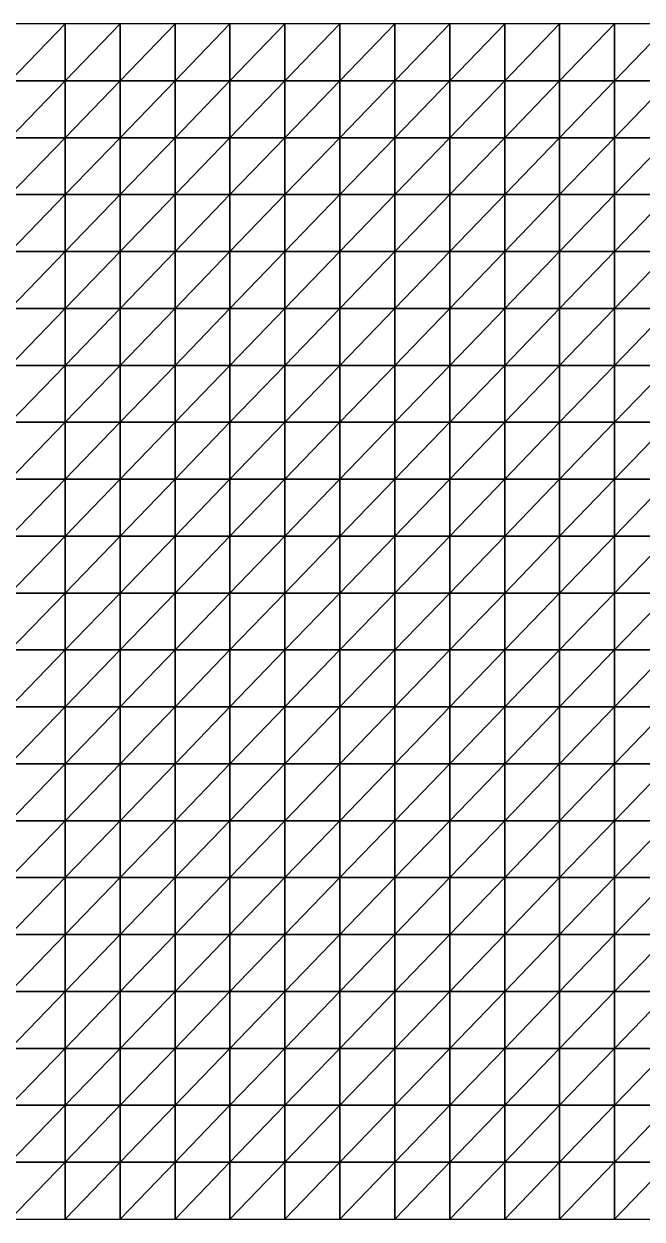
# Model space of a CAD drawing. Header units: metres. Extents: x 0 to 45.2, y 0 to 21.8.
# Drawn here: x 11.29 to 22.58, y 0 to 21.84 of the extents above; entities that cross this region are included whole.
import ezdxf

# ---------------------------------------------------------------- set-up
doc = ezdxf.new("R2010")
doc.units = ezdxf.units.M
doc.layers.add('TERRAIN', color=3, linetype='Continuous')

msp = doc.modelspace()

# ---------------------------------------------------------------- linework, layer by layer
at = {"layer": 'TERRAIN'}
for points in [[(11.038, 20.796, 145.739), (12.042, 20.796, 145.765), (12.042, 21.836, 145.743)], [(11.038, 20.796, 145.739), (12.042, 21.836, 145.743), (11.038, 21.836, 145.79)], [(12.042, 20.796, 145.765), (13.045, 20.796, 145.801), (13.045, 21.836, 145.784)], [(12.042, 20.796, 145.765), (13.045, 21.836, 145.784), (12.042, 21.836, 145.743)], [(13.045, 20.796, 145.801), (14.049, 20.796, 145.766), (14.049, 21.836, 145.72)], [(13.045, 20.796, 145.801), (14.049, 21.836, 145.72), (13.045, 21.836, 145.784)], [(14.049, 20.796, 145.766), (15.052, 20.796, 145.721), (15.052, 21.836, 145.674)], [(14.049, 20.796, 145.766), (15.052, 21.836, 145.674), (14.049, 21.836, 145.72)], [(15.052, 20.796, 145.721), (16.056, 20.796, 145.87), (16.056, 21.836, 145.753)], [(15.052, 20.796, 145.721), (16.056, 21.836, 145.753), (15.052, 21.836, 145.674)], [(16.056, 20.796, 145.87), (17.059, 20.796, 146.106), (17.059, 21.836, 145.904)], [(16.056, 20.796, 145.87), (17.059, 21.836, 145.904), (16.056, 21.836, 145.753)], [(17.059, 20.796, 146.106), (18.063, 20.796, 146.275), (18.063, 21.836, 145.997)], [(17.059, 20.796, 146.106), (18.063, 21.836, 145.997), (17.059, 21.836, 145.904)], [(18.063, 20.796, 146.275), (19.066, 20.796, 146.246), (19.066, 21.836, 145.987)], [(18.063, 20.796, 146.275), (19.066, 21.836, 145.987), (18.063, 21.836, 145.997)], [(19.066, 20.796, 146.246), (20.07, 20.796, 146.198), (20.07, 21.836, 145.797)], [(19.066, 20.796, 146.246), (20.07, 21.836, 145.797), (19.066, 21.836, 145.987)], [(20.07, 20.796, 146.198), (21.073, 20.796, 146.066), (21.073, 21.836, 145.793)], [(20.07, 20.796, 146.198), (21.073, 21.836, 145.793), (20.07, 21.836, 145.797)], [(21.073, 20.796, 146.066), (22.077, 20.796, 146.02), (22.077, 21.836, 145.856)], [(21.073, 20.796, 146.066), (22.077, 21.836, 145.856), (21.073, 21.836, 145.793)], [(22.077, 20.796, 146.02), (23.08, 20.796, 145.925), (23.08, 21.836, 145.857)], [(22.077, 20.796, 146.02), (23.08, 21.836, 145.857), (22.077, 21.836, 145.856)], [(11.038, 19.756, 145.7), (12.042, 19.756, 145.737), (12.042, 20.796, 145.765)], [(11.038, 19.756, 145.7), (12.042, 20.796, 145.765), (11.038, 20.796, 145.739)], [(12.042, 19.756, 145.737), (13.045, 19.756, 145.786), (13.045, 20.796, 145.801)], [(12.042, 19.756, 145.737), (13.045, 20.796, 145.801), (12.042, 20.796, 145.765)], [(13.045, 19.756, 145.786), (14.049, 19.756, 145.827), (14.049, 20.796, 145.766)], [(13.045, 19.756, 145.786), (14.049, 20.796, 145.766), (13.045, 20.796, 145.801)], [(14.049, 19.756, 145.827), (15.052, 19.756, 145.95), (15.052, 20.796, 145.721)], [(14.049, 19.756, 145.827), (15.052, 20.796, 145.721), (14.049, 20.796, 145.766)], [(15.052, 19.756, 145.95), (16.056, 19.756, 146.209), (16.056, 20.796, 145.87)], [(15.052, 19.756, 145.95), (16.056, 20.796, 145.87), (15.052, 20.796, 145.721)], [(16.056, 19.756, 146.209), (17.059, 19.756, 146.481), (17.059, 20.796, 146.106)], [(16.056, 19.756, 146.209), (17.059, 20.796, 146.106), (16.056, 20.796, 145.87)], [(17.059, 19.756, 146.481), (18.063, 19.756, 146.644), (18.063, 20.796, 146.275)], [(17.059, 19.756, 146.481), (18.063, 20.796, 146.275), (17.059, 20.796, 146.106)], [(18.063, 19.756, 146.644), (19.066, 19.756, 146.709), (19.066, 20.796, 146.246)], [(18.063, 19.756, 146.644), (19.066, 20.796, 146.246), (18.063, 20.796, 146.275)], [(19.066, 19.756, 146.709), (20.07, 19.756, 146.725), (20.07, 20.796, 146.198)], [(19.066, 19.756, 146.709), (20.07, 20.796, 146.198), (19.066, 20.796, 146.246)], [(20.07, 19.756, 146.725), (21.073, 19.756, 146.65), (21.073, 20.796, 146.066)], [(20.07, 19.756, 146.725), (21.073, 20.796, 146.066), (20.07, 20.796, 146.198)], [(21.073, 19.756, 146.65), (22.077, 19.756, 146.514), (22.077, 20.796, 146.02)], [(21.073, 19.756, 146.65), (22.077, 20.796, 146.02), (21.073, 20.796, 146.066)], [(22.077, 19.756, 146.514), (23.08, 19.756, 146.316), (23.08, 20.796, 145.925)], [(22.077, 19.756, 146.514), (23.08, 20.796, 145.925), (22.077, 20.796, 146.02)], [(11.038, 18.716, 145.661), (12.042, 18.716, 145.727), (12.042, 19.756, 145.737)], [(11.038, 18.716, 145.661), (12.042, 19.756, 145.737), (11.038, 19.756, 145.7)], [(12.042, 18.716, 145.727), (13.045, 18.716, 145.908), (13.045, 19.756, 145.786)], [(12.042, 18.716, 145.727), (13.045, 19.756, 145.786), (12.042, 19.756, 145.737)], [(13.045, 18.716, 145.908), (14.049, 18.716, 146.113), (14.049, 19.756, 145.827)], [(13.045, 18.716, 145.908), (14.049, 19.756, 145.827), (13.045, 19.756, 145.786)], [(14.049, 18.716, 146.113), (15.052, 18.716, 146.398), (15.052, 19.756, 145.95)], [(14.049, 18.716, 146.113), (15.052, 19.756, 145.95), (14.049, 19.756, 145.827)], [(15.052, 18.716, 146.398), (16.056, 18.716, 146.714), (16.056, 19.756, 146.209)], [(15.052, 18.716, 146.398), (16.056, 19.756, 146.209), (15.052, 19.756, 145.95)], [(16.056, 18.716, 146.714), (17.059, 18.716, 146.965), (17.059, 19.756, 146.481)], [(16.056, 18.716, 146.714), (17.059, 19.756, 146.481), (16.056, 19.756, 146.209)], [(17.059, 18.716, 146.965), (18.063, 18.716, 147.105), (18.063, 19.756, 146.644)], [(17.059, 18.716, 146.965), (18.063, 19.756, 146.644), (17.059, 19.756, 146.481)], [(18.063, 18.716, 147.105), (19.066, 18.716, 147.21), (19.066, 19.756, 146.709)], [(18.063, 18.716, 147.105), (19.066, 19.756, 146.709), (18.063, 19.756, 146.644)], [(19.066, 18.716, 147.21), (20.07, 18.716, 147.258), (20.07, 19.756, 146.725)], [(19.066, 18.716, 147.21), (20.07, 19.756, 146.725), (19.066, 19.756, 146.709)], [(20.07, 18.716, 147.258), (21.073, 18.716, 147.243), (21.073, 19.756, 146.65)], [(20.07, 18.716, 147.258), (21.073, 19.756, 146.65), (20.07, 19.756, 146.725)], [(21.073, 18.716, 147.243), (22.077, 18.716, 147.105), (22.077, 19.756, 146.514)], [(21.073, 18.716, 147.243), (22.077, 19.756, 146.514), (21.073, 19.756, 146.65)], [(22.077, 18.716, 147.105), (23.08, 18.716, 146.956), (23.08, 19.756, 146.316)], [(22.077, 18.716, 147.105), (23.08, 19.756, 146.316), (22.077, 19.756, 146.514)], [(11.038, 17.677, 145.781), (12.042, 17.677, 145.993), (12.042, 18.716, 145.727)], [(11.038, 17.677, 145.781), (12.042, 18.716, 145.727), (11.038, 18.716, 145.661)], [(12.042, 17.677, 145.993), (13.045, 17.677, 146.328), (13.045, 18.716, 145.908)], [(12.042, 17.677, 145.993), (13.045, 18.716, 145.908), (12.042, 18.716, 145.727)], [(13.045, 17.677, 146.328), (14.049, 17.677, 146.708), (14.049, 18.716, 146.113)], [(13.045, 17.677, 146.328), (14.049, 18.716, 146.113), (13.045, 18.716, 145.908)], [(14.049, 17.677, 146.708), (15.052, 17.677, 147.007), (15.052, 18.716, 146.398)], [(14.049, 17.677, 146.708), (15.052, 18.716, 146.398), (14.049, 18.716, 146.113)], [(15.052, 17.677, 147.007), (16.056, 17.677, 147.337), (16.056, 18.716, 146.714)], [(15.052, 17.677, 147.007), (16.056, 18.716, 146.714), (15.052, 18.716, 146.398)], [(16.056, 17.677, 147.337), (17.059, 17.677, 147.559), (17.059, 18.716, 146.965)], [(16.056, 17.677, 147.337), (17.059, 18.716, 146.965), (16.056, 18.716, 146.714)], [(17.059, 17.677, 147.559), (18.063, 17.677, 147.625), (18.063, 18.716, 147.105)], [(17.059, 17.677, 147.559), (18.063, 18.716, 147.105), (17.059, 18.716, 146.965)], [(18.063, 17.677, 147.625), (19.066, 17.677, 147.707), (19.066, 18.716, 147.21)], [(18.063, 17.677, 147.625), (19.066, 18.716, 147.21), (18.063, 18.716, 147.105)], [(19.066, 17.677, 147.707), (20.07, 17.677, 147.822), (20.07, 18.716, 147.258)], [(19.066, 17.677, 147.707), (20.07, 18.716, 147.258), (19.066, 18.716, 147.21)], [(20.07, 17.677, 147.822), (21.073, 17.677, 147.848), (21.073, 18.716, 147.243)], [(20.07, 17.677, 147.822), (21.073, 18.716, 147.243), (20.07, 18.716, 147.258)], [(21.073, 17.677, 147.848), (22.077, 17.677, 147.702), (22.077, 18.716, 147.105)], [(21.073, 17.677, 147.848), (22.077, 18.716, 147.105), (21.073, 18.716, 147.243)], [(22.077, 17.677, 147.702), (23.08, 17.677, 147.548), (23.08, 18.716, 146.956)], [(22.077, 17.677, 147.702), (23.08, 18.716, 146.956), (22.077, 18.716, 147.105)], [(11.038, 16.637, 146.184), (12.042, 16.637, 146.505), (12.042, 17.677, 145.993)], [(11.038, 16.637, 146.184), (12.042, 17.677, 145.993), (11.038, 17.677, 145.781)], [(12.042, 16.637, 146.505), (13.045, 16.637, 146.941), (13.045, 17.677, 146.328)], [(12.042, 16.637, 146.505), (13.045, 17.677, 146.328), (12.042, 17.677, 145.993)], [(13.045, 16.637, 146.941), (14.049, 16.637, 147.24), (14.049, 17.677, 146.708)], [(13.045, 16.637, 146.941), (14.049, 17.677, 146.708), (13.045, 17.677, 146.328)], [(14.049, 16.637, 147.24), (15.052, 16.637, 147.579), (15.052, 17.677, 147.007)], [(14.049, 16.637, 147.24), (15.052, 17.677, 147.007), (14.049, 17.677, 146.708)], [(15.052, 16.637, 147.579), (16.056, 16.637, 147.883), (16.056, 17.677, 147.337)], [(15.052, 16.637, 147.579), (16.056, 17.677, 147.337), (15.052, 17.677, 147.007)], [(16.056, 16.637, 147.883), (17.059, 16.637, 148.136), (17.059, 17.677, 147.559)], [(16.056, 16.637, 147.883), (17.059, 17.677, 147.559), (16.056, 17.677, 147.337)], [(17.059, 16.637, 148.136), (18.063, 16.637, 148.201), (18.063, 17.677, 147.625)], [(17.059, 16.637, 148.136), (18.063, 17.677, 147.625), (17.059, 17.677, 147.559)], [(18.063, 16.637, 148.201), (19.066, 16.637, 148.248), (19.066, 17.677, 147.707)], [(18.063, 16.637, 148.201), (19.066, 17.677, 147.707), (18.063, 17.677, 147.625)], [(19.066, 16.637, 148.248), (20.07, 16.637, 148.405), (20.07, 17.677, 147.822)], [(19.066, 16.637, 148.248), (20.07, 17.677, 147.822), (19.066, 17.677, 147.707)], [(20.07, 16.637, 148.405), (21.073, 16.637, 148.457), (21.073, 17.677, 147.848)], [(20.07, 16.637, 148.405), (21.073, 17.677, 147.848), (20.07, 17.677, 147.822)], [(21.073, 16.637, 148.457), (22.077, 16.637, 148.321), (22.077, 17.677, 147.702)], [(21.073, 16.637, 148.457), (22.077, 17.677, 147.702), (21.073, 17.677, 147.848)], [(22.077, 16.637, 148.321), (23.08, 16.637, 148.065), (23.08, 17.677, 147.548)], [(22.077, 16.637, 148.321), (23.08, 17.677, 147.548), (22.077, 17.677, 147.702)], [(11.038, 15.597, 146.884), (12.042, 15.597, 147.217), (12.042, 16.637, 146.505)], [(11.038, 15.597, 146.884), (12.042, 16.637, 146.505), (11.038, 16.637, 146.184)], [(12.042, 15.597, 147.217), (13.045, 15.597, 147.57), (13.045, 16.637, 146.941)], [(12.042, 15.597, 147.217), (13.045, 16.637, 146.941), (12.042, 16.637, 146.505)], [(13.045, 15.597, 147.57), (14.049, 15.597, 147.852), (14.049, 16.637, 147.24)], [(13.045, 15.597, 147.57), (14.049, 16.637, 147.24), (13.045, 16.637, 146.941)], [(14.049, 15.597, 147.852), (15.052, 15.597, 148.17), (15.052, 16.637, 147.579)], [(14.049, 15.597, 147.852), (15.052, 16.637, 147.579), (14.049, 16.637, 147.24)], [(15.052, 15.597, 148.17), (16.056, 15.597, 148.423), (16.056, 16.637, 147.883)], [(15.052, 15.597, 148.17), (16.056, 16.637, 147.883), (15.052, 16.637, 147.579)], [(16.056, 15.597, 148.423), (17.059, 15.597, 148.618), (17.059, 16.637, 148.136)], [(16.056, 15.597, 148.423), (17.059, 16.637, 148.136), (16.056, 16.637, 147.883)], [(17.059, 15.597, 148.618), (18.063, 15.597, 148.698), (18.063, 16.637, 148.201)], [(17.059, 15.597, 148.618), (18.063, 16.637, 148.201), (17.059, 16.637, 148.136)], [(18.063, 15.597, 148.698), (19.066, 15.597, 148.815), (19.066, 16.637, 148.248)], [(18.063, 15.597, 148.698), (19.066, 16.637, 148.248), (18.063, 16.637, 148.201)], [(19.066, 15.597, 148.815), (20.07, 15.597, 148.977), (20.07, 16.637, 148.405)], [(19.066, 15.597, 148.815), (20.07, 16.637, 148.405), (19.066, 16.637, 148.248)], [(20.07, 15.597, 148.977), (21.073, 15.597, 149.065), (21.073, 16.637, 148.457)], [(20.07, 15.597, 148.977), (21.073, 16.637, 148.457), (20.07, 16.637, 148.405)], [(21.073, 15.597, 149.065), (22.077, 15.597, 148.933), (22.077, 16.637, 148.321)], [(21.073, 15.597, 149.065), (22.077, 16.637, 148.321), (21.073, 16.637, 148.457)], [(22.077, 15.597, 148.933), (23.08, 15.597, 148.512), (23.08, 16.637, 148.065)], [(22.077, 15.597, 148.933), (23.08, 16.637, 148.065), (22.077, 16.637, 148.321)], [(11.038, 14.557, 147.85), (12.042, 14.557, 148.056), (12.042, 15.597, 147.217)], [(11.038, 14.557, 147.85), (12.042, 15.597, 147.217), (11.038, 15.597, 146.884)], [(12.042, 14.557, 148.056), (13.045, 14.557, 148.358), (13.045, 15.597, 147.57)], [(12.042, 14.557, 148.056), (13.045, 15.597, 147.57), (12.042, 15.597, 147.217)], [(13.045, 14.557, 148.358), (14.049, 14.557, 148.617), (14.049, 15.597, 147.852)], [(13.045, 14.557, 148.358), (14.049, 15.597, 147.852), (13.045, 15.597, 147.57)], [(14.049, 14.557, 148.617), (15.052, 14.557, 148.809), (15.052, 15.597, 148.17)], [(14.049, 14.557, 148.617), (15.052, 15.597, 148.17), (14.049, 15.597, 147.852)], [(15.052, 14.557, 148.809), (16.056, 14.557, 149.007), (16.056, 15.597, 148.423)], [(15.052, 14.557, 148.809), (16.056, 15.597, 148.423), (15.052, 15.597, 148.17)], [(16.056, 14.557, 149.007), (17.059, 14.557, 149.124), (17.059, 15.597, 148.618)], [(16.056, 14.557, 149.007), (17.059, 15.597, 148.618), (16.056, 15.597, 148.423)], [(17.059, 14.557, 149.124), (18.063, 14.557, 149.246), (18.063, 15.597, 148.698)], [(17.059, 14.557, 149.124), (18.063, 15.597, 148.698), (17.059, 15.597, 148.618)], [(18.063, 14.557, 149.246), (19.066, 14.557, 149.382), (19.066, 15.597, 148.815)], [(18.063, 14.557, 149.246), (19.066, 15.597, 148.815), (18.063, 15.597, 148.698)], [(19.066, 14.557, 149.382), (20.07, 14.557, 149.529), (20.07, 15.597, 148.977)], [(19.066, 14.557, 149.382), (20.07, 15.597, 148.977), (19.066, 15.597, 148.815)], [(20.07, 14.557, 149.529), (21.073, 14.557, 149.56), (21.073, 15.597, 149.065)], [(20.07, 14.557, 149.529), (21.073, 15.597, 149.065), (20.07, 15.597, 148.977)], [(21.073, 14.557, 149.56), (22.077, 14.557, 149.386), (22.077, 15.597, 148.933)], [(21.073, 14.557, 149.56), (22.077, 15.597, 148.933), (21.073, 15.597, 149.065)], [(22.077, 14.557, 149.386), (23.08, 14.557, 148.893), (23.08, 15.597, 148.512)], [(22.077, 14.557, 149.386), (23.08, 15.597, 148.512), (22.077, 15.597, 148.933)], [(11.038, 13.517, 148.655), (12.042, 13.517, 148.809), (12.042, 14.557, 148.056)], [(11.038, 13.517, 148.655), (12.042, 14.557, 148.056), (11.038, 14.557, 147.85)], [(12.042, 13.517, 148.809), (13.045, 13.517, 149.129), (13.045, 14.557, 148.358)], [(12.042, 13.517, 148.809), (13.045, 14.557, 148.358), (12.042, 14.557, 148.056)], [(13.045, 13.517, 149.129), (14.049, 13.517, 149.305), (14.049, 14.557, 148.617)], [(13.045, 13.517, 149.129), (14.049, 14.557, 148.617), (13.045, 14.557, 148.358)], [(14.049, 13.517, 149.305), (15.052, 13.517, 149.373), (15.052, 14.557, 148.809)], [(14.049, 13.517, 149.305), (15.052, 14.557, 148.809), (14.049, 14.557, 148.617)], [(15.052, 13.517, 149.373), (16.056, 13.517, 149.523), (16.056, 14.557, 149.007)], [(15.052, 13.517, 149.373), (16.056, 14.557, 149.007), (15.052, 14.557, 148.809)], [(16.056, 13.517, 149.523), (17.059, 13.517, 149.617), (17.059, 14.557, 149.124)], [(16.056, 13.517, 149.523), (17.059, 14.557, 149.124), (16.056, 14.557, 149.007)], [(17.059, 13.517, 149.617), (18.063, 13.517, 149.743), (18.063, 14.557, 149.246)], [(17.059, 13.517, 149.617), (18.063, 14.557, 149.246), (17.059, 14.557, 149.124)], [(18.063, 13.517, 149.743), (19.066, 13.517, 149.87), (19.066, 14.557, 149.382)], [(18.063, 13.517, 149.743), (19.066, 14.557, 149.382), (18.063, 14.557, 149.246)], [(19.066, 13.517, 149.87), (20.07, 13.517, 149.959), (20.07, 14.557, 149.529)], [(19.066, 13.517, 149.87), (20.07, 14.557, 149.529), (19.066, 14.557, 149.382)], [(20.07, 13.517, 149.959), (21.073, 13.517, 149.898), (21.073, 14.557, 149.56)], [(20.07, 13.517, 149.959), (21.073, 14.557, 149.56), (20.07, 14.557, 149.529)], [(21.073, 13.517, 149.898), (22.077, 13.517, 149.596), (22.077, 14.557, 149.386)], [(21.073, 13.517, 149.898), (22.077, 14.557, 149.386), (21.073, 14.557, 149.56)], [(22.077, 13.517, 149.596), (23.08, 13.517, 149.119), (23.08, 14.557, 148.893)], [(22.077, 13.517, 149.596), (23.08, 14.557, 148.893), (22.077, 14.557, 149.386)], [(11.038, 12.478, 149.42), (12.042, 12.478, 149.539), (12.042, 13.517, 148.809)], [(11.038, 12.478, 149.42), (12.042, 13.517, 148.809), (11.038, 13.517, 148.655)], [(12.042, 12.478, 149.539), (13.045, 12.478, 149.692), (13.045, 13.517, 149.129)], [(12.042, 12.478, 149.539), (13.045, 13.517, 149.129), (12.042, 13.517, 148.809)], [(13.045, 12.478, 149.692), (14.049, 12.478, 149.773), (14.049, 13.517, 149.305)], [(13.045, 12.478, 149.692), (14.049, 13.517, 149.305), (13.045, 13.517, 149.129)], [(14.049, 12.478, 149.773), (15.052, 12.478, 149.843), (15.052, 13.517, 149.373)], [(14.049, 12.478, 149.773), (15.052, 13.517, 149.373), (14.049, 13.517, 149.305)], [(15.052, 12.478, 149.843), (16.056, 12.478, 149.94), (16.056, 13.517, 149.523)], [(15.052, 12.478, 149.843), (16.056, 13.517, 149.523), (15.052, 13.517, 149.373)], [(16.056, 12.478, 149.94), (17.059, 12.478, 150.046), (17.059, 13.517, 149.617)], [(16.056, 12.478, 149.94), (17.059, 13.517, 149.617), (16.056, 13.517, 149.523)], [(17.059, 12.478, 150.046), (18.063, 12.478, 150.123), (18.063, 13.517, 149.743)], [(17.059, 12.478, 150.046), (18.063, 13.517, 149.743), (17.059, 13.517, 149.617)], [(18.063, 12.478, 150.123), (19.066, 12.478, 150.171), (19.066, 13.517, 149.87)], [(18.063, 12.478, 150.123), (19.066, 13.517, 149.87), (18.063, 13.517, 149.743)], [(19.066, 12.478, 150.171), (20.07, 12.478, 150.178), (20.07, 13.517, 149.959)], [(19.066, 12.478, 150.171), (20.07, 13.517, 149.959), (19.066, 13.517, 149.87)], [(20.07, 12.478, 150.178), (21.073, 12.478, 150.061), (21.073, 13.517, 149.898)], [(20.07, 12.478, 150.178), (21.073, 13.517, 149.898), (20.07, 13.517, 149.959)], [(21.073, 12.478, 150.061), (22.077, 12.478, 149.617), (22.077, 13.517, 149.596)], [(21.073, 12.478, 150.061), (22.077, 13.517, 149.596), (21.073, 13.517, 149.898)], [(22.077, 12.478, 149.617), (23.08, 12.478, 149.189), (23.08, 13.517, 149.119)], [(22.077, 12.478, 149.617), (23.08, 13.517, 149.119), (22.077, 13.517, 149.596)], [(11.038, 11.438, 149.994), (12.042, 11.438, 150.102), (12.042, 12.478, 149.539)], [(11.038, 11.438, 149.994), (12.042, 12.478, 149.539), (11.038, 12.478, 149.42)], [(12.042, 11.438, 150.102), (13.045, 11.438, 150.19), (13.045, 12.478, 149.692)], [(12.042, 11.438, 150.102), (13.045, 12.478, 149.692), (12.042, 12.478, 149.539)], [(13.045, 11.438, 150.19), (14.049, 11.438, 150.245), (14.049, 12.478, 149.773)], [(13.045, 11.438, 150.19), (14.049, 12.478, 149.773), (13.045, 12.478, 149.692)], [(14.049, 11.438, 150.245), (15.052, 11.438, 150.28), (15.052, 12.478, 149.843)], [(14.049, 11.438, 150.245), (15.052, 12.478, 149.843), (14.049, 12.478, 149.773)], [(15.052, 11.438, 150.28), (16.056, 11.438, 150.339), (16.056, 12.478, 149.94)], [(15.052, 11.438, 150.28), (16.056, 12.478, 149.94), (15.052, 12.478, 149.843)], [(16.056, 11.438, 150.339), (17.059, 11.438, 150.399), (17.059, 12.478, 150.046)], [(16.056, 11.438, 150.339), (17.059, 12.478, 150.046), (16.056, 12.478, 149.94)], [(17.059, 11.438, 150.399), (18.063, 11.438, 150.408), (18.063, 12.478, 150.123)], [(17.059, 11.438, 150.399), (18.063, 12.478, 150.123), (17.059, 12.478, 150.046)], [(18.063, 11.438, 150.408), (19.066, 11.438, 150.401), (19.066, 12.478, 150.171)], [(18.063, 11.438, 150.408), (19.066, 12.478, 150.171), (18.063, 12.478, 150.123)], [(19.066, 11.438, 150.401), (20.07, 11.438, 150.329), (20.07, 12.478, 150.178)], [(19.066, 11.438, 150.401), (20.07, 12.478, 150.178), (19.066, 12.478, 150.171)], [(20.07, 11.438, 150.329), (21.073, 11.438, 150.053), (21.073, 12.478, 150.061)], [(20.07, 11.438, 150.329), (21.073, 12.478, 150.061), (20.07, 12.478, 150.178)], [(21.073, 11.438, 150.053), (22.077, 11.438, 149.566), (22.077, 12.478, 149.617)], [(21.073, 11.438, 150.053), (22.077, 12.478, 149.617), (21.073, 12.478, 150.061)], [(22.077, 11.438, 149.566), (23.08, 11.438, 149.044), (23.08, 12.478, 149.189)], [(22.077, 11.438, 149.566), (23.08, 12.478, 149.189), (22.077, 12.478, 149.617)], [(11.038, 10.398, 150.408), (12.042, 10.398, 150.482), (12.042, 11.438, 150.102)], [(11.038, 10.398, 150.408), (12.042, 11.438, 150.102), (11.038, 11.438, 149.994)], [(12.042, 10.398, 150.482), (13.045, 10.398, 150.543), (13.045, 11.438, 150.19)], [(12.042, 10.398, 150.482), (13.045, 11.438, 150.19), (12.042, 11.438, 150.102)], [(13.045, 10.398, 150.543), (14.049, 10.398, 150.588), (14.049, 11.438, 150.245)], [(13.045, 10.398, 150.543), (14.049, 11.438, 150.245), (13.045, 11.438, 150.19)], [(14.049, 10.398, 150.588), (15.052, 10.398, 150.594), (15.052, 11.438, 150.28)], [(14.049, 10.398, 150.588), (15.052, 11.438, 150.28), (14.049, 11.438, 150.245)], [(15.052, 10.398, 150.594), (16.056, 10.398, 150.592), (16.056, 11.438, 150.339)], [(15.052, 10.398, 150.594), (16.056, 11.438, 150.339), (15.052, 11.438, 150.28)], [(16.056, 10.398, 150.592), (17.059, 10.398, 150.608), (17.059, 11.438, 150.399)], [(16.056, 10.398, 150.592), (17.059, 11.438, 150.399), (16.056, 11.438, 150.339)], [(17.059, 10.398, 150.608), (18.063, 10.398, 150.557), (18.063, 11.438, 150.408)], [(17.059, 10.398, 150.608), (18.063, 11.438, 150.408), (17.059, 11.438, 150.399)], [(18.063, 10.398, 150.557), (19.066, 10.398, 150.499), (19.066, 11.438, 150.401)], [(18.063, 10.398, 150.557), (19.066, 11.438, 150.401), (18.063, 11.438, 150.408)], [(19.066, 10.398, 150.499), (20.07, 10.398, 150.339), (20.07, 11.438, 150.329)], [(19.066, 10.398, 150.499), (20.07, 11.438, 150.329), (19.066, 11.438, 150.401)], [(20.07, 10.398, 150.339), (21.073, 10.398, 149.999), (21.073, 11.438, 150.053)], [(20.07, 10.398, 150.339), (21.073, 11.438, 150.053), (20.07, 11.438, 150.329)], [(21.073, 10.398, 149.999), (22.077, 10.398, 149.509), (22.077, 11.438, 149.566)], [(21.073, 10.398, 149.999), (22.077, 11.438, 149.566), (21.073, 11.438, 150.053)], [(22.077, 10.398, 149.509), (23.08, 10.398, 148.953), (23.08, 11.438, 149.044)], [(22.077, 10.398, 149.509), (23.08, 11.438, 149.044), (22.077, 11.438, 149.566)], [(11.038, 9.358, 150.696), (12.042, 9.358, 150.736), (12.042, 10.398, 150.482)], [(11.038, 9.358, 150.696), (12.042, 10.398, 150.482), (11.038, 10.398, 150.408)], [(12.042, 9.358, 150.736), (13.045, 9.358, 150.791), (13.045, 10.398, 150.543)], [(12.042, 9.358, 150.736), (13.045, 10.398, 150.543), (12.042, 10.398, 150.482)], [(13.045, 9.358, 150.791), (14.049, 9.358, 150.78), (14.049, 10.398, 150.588)], [(13.045, 9.358, 150.791), (14.049, 10.398, 150.588), (13.045, 10.398, 150.543)], [(14.049, 9.358, 150.78), (15.052, 9.358, 150.713), (15.052, 10.398, 150.594)], [(14.049, 9.358, 150.78), (15.052, 10.398, 150.594), (14.049, 10.398, 150.588)], [(15.052, 9.358, 150.713), (16.056, 9.358, 150.668), (16.056, 10.398, 150.592)], [(15.052, 9.358, 150.713), (16.056, 10.398, 150.592), (15.052, 10.398, 150.594)], [(16.056, 9.358, 150.668), (17.059, 9.358, 150.643), (17.059, 10.398, 150.608)], [(16.056, 9.358, 150.668), (17.059, 10.398, 150.608), (16.056, 10.398, 150.592)], [(17.059, 9.358, 150.643), (18.063, 9.358, 150.582), (18.063, 10.398, 150.557)], [(17.059, 9.358, 150.643), (18.063, 10.398, 150.557), (17.059, 10.398, 150.608)], [(18.063, 9.358, 150.582), (19.066, 9.358, 150.487), (19.066, 10.398, 150.499)], [(18.063, 9.358, 150.582), (19.066, 10.398, 150.499), (18.063, 10.398, 150.557)], [(19.066, 9.358, 150.487), (20.07, 9.358, 150.263), (20.07, 10.398, 150.339)], [(19.066, 9.358, 150.487), (20.07, 10.398, 150.339), (19.066, 10.398, 150.499)], [(20.07, 9.358, 150.263), (21.073, 9.358, 149.889), (21.073, 10.398, 149.999)], [(20.07, 9.358, 150.263), (21.073, 10.398, 149.999), (20.07, 10.398, 150.339)], [(21.073, 9.358, 149.889), (22.077, 9.358, 149.401), (22.077, 10.398, 149.509)], [(21.073, 9.358, 149.889), (22.077, 10.398, 149.509), (21.073, 10.398, 149.999)], [(22.077, 9.358, 149.401), (23.08, 9.358, 148.896), (23.08, 10.398, 148.953)], [(22.077, 9.358, 149.401), (23.08, 10.398, 148.953), (22.077, 10.398, 149.509)], [(11.038, 8.318, 150.882), (12.042, 8.318, 150.915), (12.042, 9.358, 150.736)], [(11.038, 8.318, 150.882), (12.042, 9.358, 150.736), (11.038, 9.358, 150.696)], [(12.042, 8.318, 150.915), (13.045, 8.318, 150.917), (13.045, 9.358, 150.791)], [(12.042, 8.318, 150.915), (13.045, 9.358, 150.791), (12.042, 9.358, 150.736)], [(13.045, 8.318, 150.917), (14.049, 8.318, 150.868), (14.049, 9.358, 150.78)], [(13.045, 8.318, 150.917), (14.049, 9.358, 150.78), (13.045, 9.358, 150.791)], [(14.049, 8.318, 150.868), (15.052, 8.318, 150.775), (15.052, 9.358, 150.713)], [(14.049, 8.318, 150.868), (15.052, 9.358, 150.713), (14.049, 9.358, 150.78)], [(15.052, 8.318, 150.775), (16.056, 8.318, 150.694), (16.056, 9.358, 150.668)], [(15.052, 8.318, 150.775), (16.056, 9.358, 150.668), (15.052, 9.358, 150.713)], [(16.056, 8.318, 150.694), (17.059, 8.318, 150.616), (17.059, 9.358, 150.643)], [(16.056, 8.318, 150.694), (17.059, 9.358, 150.643), (16.056, 9.358, 150.668)], [(17.059, 8.318, 150.616), (18.063, 8.318, 150.53), (18.063, 9.358, 150.582)], [(17.059, 8.318, 150.616), (18.063, 9.358, 150.582), (17.059, 9.358, 150.643)], [(18.063, 8.318, 150.53), (19.066, 8.318, 150.382), (19.066, 9.358, 150.487)], [(18.063, 8.318, 150.53), (19.066, 9.358, 150.487), (18.063, 9.358, 150.582)], [(19.066, 8.318, 150.382), (20.07, 8.318, 150.07), (20.07, 9.358, 150.263)], [(19.066, 8.318, 150.382), (20.07, 9.358, 150.263), (19.066, 9.358, 150.487)], [(20.07, 8.318, 150.07), (21.073, 8.318, 149.629), (21.073, 9.358, 149.889)], [(20.07, 8.318, 150.07), (21.073, 9.358, 149.889), (20.07, 9.358, 150.263)], [(21.073, 8.318, 149.629), (22.077, 8.318, 149.203), (22.077, 9.358, 149.401)], [(21.073, 8.318, 149.629), (22.077, 9.358, 149.401), (21.073, 9.358, 149.889)], [(22.077, 8.318, 149.203), (23.08, 8.318, 148.784), (23.08, 9.358, 148.896)], [(22.077, 8.318, 149.203), (23.08, 9.358, 148.896), (22.077, 9.358, 149.401)], [(11.038, 7.279, 150.976), (12.042, 7.279, 151.027), (12.042, 8.318, 150.915)], [(11.038, 7.279, 150.976), (12.042, 8.318, 150.915), (11.038, 8.318, 150.882)], [(12.042, 7.279, 151.027), (13.045, 7.279, 151.011), (13.045, 8.318, 150.917)], [(12.042, 7.279, 151.027), (13.045, 8.318, 150.917), (12.042, 8.318, 150.915)], [(13.045, 7.279, 151.011), (14.049, 7.279, 150.95), (14.049, 8.318, 150.868)], [(13.045, 7.279, 151.011), (14.049, 8.318, 150.868), (13.045, 8.318, 150.917)], [(14.049, 7.279, 150.95), (15.052, 7.279, 150.836), (15.052, 8.318, 150.775)], [(14.049, 7.279, 150.95), (15.052, 8.318, 150.775), (14.049, 8.318, 150.868)], [(15.052, 7.279, 150.836), (16.056, 7.279, 150.69), (16.056, 8.318, 150.694)], [(15.052, 7.279, 150.836), (16.056, 8.318, 150.694), (15.052, 8.318, 150.775)], [(16.056, 7.279, 150.69), (17.059, 7.279, 150.554), (17.059, 8.318, 150.616)], [(16.056, 7.279, 150.69), (17.059, 8.318, 150.616), (16.056, 8.318, 150.694)], [(17.059, 7.279, 150.554), (18.063, 7.279, 150.436), (18.063, 8.318, 150.53)], [(17.059, 7.279, 150.554), (18.063, 8.318, 150.53), (17.059, 8.318, 150.616)], [(18.063, 7.279, 150.436), (19.066, 7.279, 150.209), (19.066, 8.318, 150.382)], [(18.063, 7.279, 150.436), (19.066, 8.318, 150.382), (18.063, 8.318, 150.53)], [(19.066, 7.279, 150.209), (20.07, 7.279, 149.866), (20.07, 8.318, 150.07)], [(19.066, 7.279, 150.209), (20.07, 8.318, 150.07), (19.066, 8.318, 150.382)], [(20.07, 7.279, 149.866), (21.073, 7.279, 149.465), (21.073, 8.318, 149.629)], [(20.07, 7.279, 149.866), (21.073, 8.318, 149.629), (20.07, 8.318, 150.07)], [(21.073, 7.279, 149.465), (22.077, 7.279, 149.04), (22.077, 8.318, 149.203)], [(21.073, 7.279, 149.465), (22.077, 8.318, 149.203), (21.073, 8.318, 149.629)], [(22.077, 7.279, 149.04), (23.08, 7.279, 148.577), (23.08, 8.318, 148.784)], [(22.077, 7.279, 149.04), (23.08, 8.318, 148.784), (22.077, 8.318, 149.203)], [(11.038, 6.239, 151.044), (12.042, 6.239, 151.067), (12.042, 7.279, 151.027)], [(11.038, 6.239, 151.044), (12.042, 7.279, 151.027), (11.038, 7.279, 150.976)], [(12.042, 6.239, 151.067), (13.045, 6.239, 151.055), (13.045, 7.279, 151.011)], [(12.042, 6.239, 151.067), (13.045, 7.279, 151.011), (12.042, 7.279, 151.027)], [(13.045, 6.239, 151.055), (14.049, 6.239, 150.984), (14.049, 7.279, 150.95)], [(13.045, 6.239, 151.055), (14.049, 7.279, 150.95), (13.045, 7.279, 151.011)], [(14.049, 6.239, 150.984), (15.052, 6.239, 150.865), (15.052, 7.279, 150.836)], [(14.049, 6.239, 150.984), (15.052, 7.279, 150.836), (14.049, 7.279, 150.95)], [(15.052, 6.239, 150.865), (16.056, 6.239, 150.705), (16.056, 7.279, 150.69)], [(15.052, 6.239, 150.865), (16.056, 7.279, 150.69), (15.052, 7.279, 150.836)], [(16.056, 6.239, 150.705), (17.059, 6.239, 150.544), (17.059, 7.279, 150.554)], [(16.056, 6.239, 150.705), (17.059, 7.279, 150.554), (16.056, 7.279, 150.69)], [(17.059, 6.239, 150.544), (18.063, 6.239, 150.367), (18.063, 7.279, 150.436)], [(17.059, 6.239, 150.544), (18.063, 7.279, 150.436), (17.059, 7.279, 150.554)], [(18.063, 6.239, 150.367), (19.066, 6.239, 150.149), (19.066, 7.279, 150.209)], [(18.063, 6.239, 150.367), (19.066, 7.279, 150.209), (18.063, 7.279, 150.436)], [(19.066, 6.239, 150.149), (20.07, 6.239, 149.845), (20.07, 7.279, 149.866)], [(19.066, 6.239, 150.149), (20.07, 7.279, 149.866), (19.066, 7.279, 150.209)], [(20.07, 6.239, 149.845), (21.073, 6.239, 149.399), (21.073, 7.279, 149.465)], [(20.07, 6.239, 149.845), (21.073, 7.279, 149.465), (20.07, 7.279, 149.866)], [(21.073, 6.239, 149.399), (22.077, 6.239, 148.938), (22.077, 7.279, 149.04)], [(21.073, 6.239, 149.399), (22.077, 7.279, 149.04), (21.073, 7.279, 149.465)], [(22.077, 6.239, 148.938), (23.08, 6.239, 148.429), (23.08, 7.279, 148.577)], [(22.077, 6.239, 148.938), (23.08, 7.279, 148.577), (22.077, 7.279, 149.04)], [(11.038, 5.199, 151.078), (12.042, 5.199, 151.079), (12.042, 6.239, 151.067)], [(11.038, 5.199, 151.078), (12.042, 6.239, 151.067), (11.038, 6.239, 151.044)], [(12.042, 5.199, 151.079), (13.045, 5.199, 151.057), (13.045, 6.239, 151.055)], [(12.042, 5.199, 151.079), (13.045, 6.239, 151.055), (12.042, 6.239, 151.067)], [(13.045, 5.199, 151.057), (14.049, 5.199, 150.984), (14.049, 6.239, 150.984)], [(13.045, 5.199, 151.057), (14.049, 6.239, 150.984), (13.045, 6.239, 151.055)], [(14.049, 5.199, 150.984), (15.052, 5.199, 150.866), (15.052, 6.239, 150.865)], [(14.049, 5.199, 150.984), (15.052, 6.239, 150.865), (14.049, 6.239, 150.984)], [(15.052, 5.199, 150.866), (16.056, 5.199, 150.702), (16.056, 6.239, 150.705)], [(15.052, 5.199, 150.866), (16.056, 6.239, 150.705), (15.052, 6.239, 150.865)], [(16.056, 5.199, 150.702), (17.059, 5.199, 150.539), (17.059, 6.239, 150.544)], [(16.056, 5.199, 150.702), (17.059, 6.239, 150.544), (16.056, 6.239, 150.705)], [(17.059, 5.199, 150.539), (18.063, 5.199, 150.385), (18.063, 6.239, 150.367)], [(17.059, 5.199, 150.539), (18.063, 6.239, 150.367), (17.059, 6.239, 150.544)], [(18.063, 5.199, 150.385), (19.066, 5.199, 150.228), (19.066, 6.239, 150.149)], [(18.063, 5.199, 150.385), (19.066, 6.239, 150.149), (18.063, 6.239, 150.367)], [(19.066, 5.199, 150.228), (20.07, 5.199, 149.925), (20.07, 6.239, 149.845)], [(19.066, 5.199, 150.228), (20.07, 6.239, 149.845), (19.066, 6.239, 150.149)], [(20.07, 5.199, 149.925), (21.073, 5.199, 149.483), (21.073, 6.239, 149.399)], [(20.07, 5.199, 149.925), (21.073, 6.239, 149.399), (20.07, 6.239, 149.845)], [(21.073, 5.199, 149.483), (22.077, 5.199, 148.938), (22.077, 6.239, 148.938)], [(21.073, 5.199, 149.483), (22.077, 6.239, 148.938), (21.073, 6.239, 149.399)], [(22.077, 5.199, 148.938), (23.08, 5.199, 148.368), (23.08, 6.239, 148.429)], [(22.077, 5.199, 148.938), (23.08, 6.239, 148.429), (22.077, 6.239, 148.938)], [(11.038, 4.159, 151.13), (12.042, 4.159, 151.097), (12.042, 5.199, 151.079)], [(11.038, 4.159, 151.13), (12.042, 5.199, 151.079), (11.038, 5.199, 151.078)], [(12.042, 4.159, 151.097), (13.045, 4.159, 151.048), (13.045, 5.199, 151.057)], [(12.042, 4.159, 151.097), (13.045, 5.199, 151.057), (12.042, 5.199, 151.079)], [(13.045, 4.159, 151.048), (14.049, 4.159, 150.995), (14.049, 5.199, 150.984)], [(13.045, 4.159, 151.048), (14.049, 5.199, 150.984), (13.045, 5.199, 151.057)], [(14.049, 4.159, 150.995), (15.052, 4.159, 150.873), (15.052, 5.199, 150.866)], [(14.049, 4.159, 150.995), (15.052, 5.199, 150.866), (14.049, 5.199, 150.984)], [(15.052, 4.159, 150.873), (16.056, 4.159, 150.716), (16.056, 5.199, 150.702)], [(15.052, 4.159, 150.873), (16.056, 5.199, 150.702), (15.052, 5.199, 150.866)], [(16.056, 4.159, 150.716), (17.059, 4.159, 150.561), (17.059, 5.199, 150.539)], [(16.056, 4.159, 150.716), (17.059, 5.199, 150.539), (16.056, 5.199, 150.702)], [(17.059, 4.159, 150.561), (18.063, 4.159, 150.399), (18.063, 5.199, 150.385)], [(17.059, 4.159, 150.561), (18.063, 5.199, 150.385), (17.059, 5.199, 150.539)], [(18.063, 4.159, 150.399), (19.066, 4.159, 150.19), (19.066, 5.199, 150.228)], [(18.063, 4.159, 150.399), (19.066, 5.199, 150.228), (18.063, 5.199, 150.385)], [(19.066, 4.159, 150.19), (20.07, 4.159, 149.898), (20.07, 5.199, 149.925)], [(19.066, 4.159, 150.19), (20.07, 5.199, 149.925), (19.066, 5.199, 150.228)], [(20.07, 4.159, 149.898), (21.073, 4.159, 149.457), (21.073, 5.199, 149.483)], [(20.07, 4.159, 149.898), (21.073, 5.199, 149.483), (20.07, 5.199, 149.925)], [(21.073, 4.159, 149.457), (22.077, 4.159, 148.898), (22.077, 5.199, 148.938)], [(21.073, 4.159, 149.457), (22.077, 5.199, 148.938), (21.073, 5.199, 149.483)], [(22.077, 4.159, 148.898), (23.08, 4.159, 148.323), (23.08, 5.199, 148.368)], [(22.077, 4.159, 148.898), (23.08, 5.199, 148.368), (22.077, 5.199, 148.938)], [(11.038, 3.119, 151.224), (12.042, 3.119, 151.157), (12.042, 4.159, 151.097)], [(11.038, 3.119, 151.224), (12.042, 4.159, 151.097), (11.038, 4.159, 151.13)], [(12.042, 3.119, 151.157), (13.045, 3.119, 151.083), (13.045, 4.159, 151.048)], [(12.042, 3.119, 151.157), (13.045, 4.159, 151.048), (12.042, 4.159, 151.097)], [(13.045, 3.119, 151.083), (14.049, 3.119, 151.021), (14.049, 4.159, 150.995)], [(13.045, 3.119, 151.083), (14.049, 4.159, 150.995), (13.045, 4.159, 151.048)], [(14.049, 3.119, 151.021), (15.052, 3.119, 150.898), (15.052, 4.159, 150.873)], [(14.049, 3.119, 151.021), (15.052, 4.159, 150.873), (14.049, 4.159, 150.995)], [(15.052, 3.119, 150.898), (16.056, 3.119, 150.741), (16.056, 4.159, 150.716)], [(15.052, 3.119, 150.898), (16.056, 4.159, 150.716), (15.052, 4.159, 150.873)], [(16.056, 3.119, 150.741), (17.059, 3.119, 150.578), (17.059, 4.159, 150.561)], [(16.056, 3.119, 150.741), (17.059, 4.159, 150.561), (16.056, 4.159, 150.716)], [(17.059, 3.119, 150.578), (18.063, 3.119, 150.39), (18.063, 4.159, 150.399)], [(17.059, 3.119, 150.578), (18.063, 4.159, 150.399), (17.059, 4.159, 150.561)], [(18.063, 3.119, 150.39), (19.066, 3.119, 150.14), (19.066, 4.159, 150.19)], [(18.063, 3.119, 150.39), (19.066, 4.159, 150.19), (18.063, 4.159, 150.399)], [(19.066, 3.119, 150.14), (20.07, 3.119, 149.803), (20.07, 4.159, 149.898)], [(19.066, 3.119, 150.14), (20.07, 4.159, 149.898), (19.066, 4.159, 150.19)], [(20.07, 3.119, 149.803), (21.073, 3.119, 149.382), (21.073, 4.159, 149.457)], [(20.07, 3.119, 149.803), (21.073, 4.159, 149.457), (20.07, 4.159, 149.898)], [(21.073, 3.119, 149.382), (22.077, 3.119, 148.912), (22.077, 4.159, 148.898)], [(21.073, 3.119, 149.382), (22.077, 4.159, 148.898), (21.073, 4.159, 149.457)], [(22.077, 3.119, 148.912), (23.08, 3.119, 148.43), (23.08, 4.159, 148.323)], [(22.077, 3.119, 148.912), (23.08, 4.159, 148.323), (22.077, 4.159, 148.898)], [(11.038, 2.08, 151.319), (12.042, 2.08, 151.233), (12.042, 3.119, 151.157)], [(11.038, 2.08, 151.319), (12.042, 3.119, 151.157), (11.038, 3.119, 151.224)], [(12.042, 2.08, 151.233), (13.045, 2.08, 151.117), (13.045, 3.119, 151.083)], [(12.042, 2.08, 151.233), (13.045, 3.119, 151.083), (12.042, 3.119, 151.157)], [(13.045, 2.08, 151.117), (14.049, 2.08, 151.027), (14.049, 3.119, 151.021)], [(13.045, 2.08, 151.117), (14.049, 3.119, 151.021), (13.045, 3.119, 151.083)], [(14.049, 2.08, 151.027), (15.052, 2.08, 150.886), (15.052, 3.119, 150.898)], [(14.049, 2.08, 151.027), (15.052, 3.119, 150.898), (14.049, 3.119, 151.021)], [(15.052, 2.08, 150.886), (16.056, 2.08, 150.742), (16.056, 3.119, 150.741)], [(15.052, 2.08, 150.886), (16.056, 3.119, 150.741), (15.052, 3.119, 150.898)], [(16.056, 2.08, 150.742), (17.059, 2.08, 150.589), (17.059, 3.119, 150.578)], [(16.056, 2.08, 150.742), (17.059, 3.119, 150.578), (16.056, 3.119, 150.741)], [(17.059, 2.08, 150.589), (18.063, 2.08, 150.392), (18.063, 3.119, 150.39)], [(17.059, 2.08, 150.589), (18.063, 3.119, 150.39), (17.059, 3.119, 150.578)], [(18.063, 2.08, 150.392), (19.066, 2.08, 150.162), (19.066, 3.119, 150.14)], [(18.063, 2.08, 150.392), (19.066, 3.119, 150.14), (18.063, 3.119, 150.39)], [(19.066, 2.08, 150.162), (20.07, 2.08, 149.813), (20.07, 3.119, 149.803)], [(19.066, 2.08, 150.162), (20.07, 3.119, 149.803), (19.066, 3.119, 150.14)], [(20.07, 2.08, 149.813), (21.073, 2.08, 149.339), (21.073, 3.119, 149.382)], [(20.07, 2.08, 149.813), (21.073, 3.119, 149.382), (20.07, 3.119, 149.803)], [(21.073, 2.08, 149.339), (22.077, 2.08, 148.924), (22.077, 3.119, 148.912)], [(21.073, 2.08, 149.339), (22.077, 3.119, 148.912), (21.073, 3.119, 149.382)], [(22.077, 2.08, 148.924), (23.08, 2.08, 148.532), (23.08, 3.119, 148.43)], [(22.077, 2.08, 148.924), (23.08, 3.119, 148.43), (22.077, 3.119, 148.912)], [(11.038, 1.04, 151.368), (12.042, 1.04, 151.25), (12.042, 2.08, 151.233)], [(11.038, 1.04, 151.368), (12.042, 2.08, 151.233), (11.038, 2.08, 151.319)], [(12.042, 1.04, 151.25), (13.045, 1.04, 151.141), (13.045, 2.08, 151.117)], [(12.042, 1.04, 151.25), (13.045, 2.08, 151.117), (12.042, 2.08, 151.233)], [(13.045, 1.04, 151.141), (14.049, 1.04, 151.017), (14.049, 2.08, 151.027)], [(13.045, 1.04, 151.141), (14.049, 2.08, 151.027), (13.045, 2.08, 151.117)], [(14.049, 1.04, 151.017), (15.052, 1.04, 150.885), (15.052, 2.08, 150.886)], [(14.049, 1.04, 151.017), (15.052, 2.08, 150.886), (14.049, 2.08, 151.027)], [(15.052, 1.04, 150.885), (16.056, 1.04, 150.768), (16.056, 2.08, 150.742)], [(15.052, 1.04, 150.885), (16.056, 2.08, 150.742), (15.052, 2.08, 150.886)], [(16.056, 1.04, 150.768), (17.059, 1.04, 150.607), (17.059, 2.08, 150.589)], [(16.056, 1.04, 150.768), (17.059, 2.08, 150.589), (16.056, 2.08, 150.742)], [(17.059, 1.04, 150.607), (18.063, 1.04, 150.417), (18.063, 2.08, 150.392)], [(17.059, 1.04, 150.607), (18.063, 2.08, 150.392), (17.059, 2.08, 150.589)], [(18.063, 1.04, 150.417), (19.066, 1.04, 150.215), (19.066, 2.08, 150.162)], [(18.063, 1.04, 150.417), (19.066, 2.08, 150.162), (18.063, 2.08, 150.392)], [(19.066, 1.04, 150.215), (20.07, 1.04, 149.864), (20.07, 2.08, 149.813)], [(19.066, 1.04, 150.215), (20.07, 2.08, 149.813), (19.066, 2.08, 150.162)], [(20.07, 1.04, 149.864), (21.073, 1.04, 149.327), (21.073, 2.08, 149.339)], [(20.07, 1.04, 149.864), (21.073, 2.08, 149.339), (20.07, 2.08, 149.813)], [(21.073, 1.04, 149.327), (22.077, 1.04, 148.866), (22.077, 2.08, 148.924)], [(21.073, 1.04, 149.327), (22.077, 2.08, 148.924), (21.073, 2.08, 149.339)], [(22.077, 1.04, 148.866), (23.08, 1.04, 148.496), (23.08, 2.08, 148.532)], [(22.077, 1.04, 148.866), (23.08, 2.08, 148.532), (22.077, 2.08, 148.924)], [(11.038, 0, 151.349), (12.042, 0, 151.254), (12.042, 1.04, 151.25)], [(11.038, 0, 151.349), (12.042, 1.04, 151.25), (11.038, 1.04, 151.368)], [(12.042, 0, 151.254), (13.045, 0, 151.161), (13.045, 1.04, 151.141)], [(12.042, 0, 151.254), (13.045, 1.04, 151.141), (12.042, 1.04, 151.25)], [(13.045, 0, 151.161), (14.049, 0, 151.043), (14.049, 1.04, 151.017)], [(13.045, 0, 151.161), (14.049, 1.04, 151.017), (13.045, 1.04, 151.141)], [(14.049, 0, 151.043), (15.052, 0, 150.907), (15.052, 1.04, 150.885)], [(14.049, 0, 151.043), (15.052, 1.04, 150.885), (14.049, 1.04, 151.017)], [(15.052, 0, 150.907), (16.056, 0, 150.743), (16.056, 1.04, 150.768)], [(15.052, 0, 150.907), (16.056, 1.04, 150.768), (15.052, 1.04, 150.885)], [(16.056, 0, 150.743), (17.059, 0, 150.606), (17.059, 1.04, 150.607)], [(16.056, 0, 150.743), (17.059, 1.04, 150.607), (16.056, 1.04, 150.768)], [(17.059, 0, 150.606), (18.063, 0, 150.498), (18.063, 1.04, 150.417)], [(17.059, 0, 150.606), (18.063, 1.04, 150.417), (17.059, 1.04, 150.607)], [(18.063, 0, 150.498), (19.066, 0, 150.258), (19.066, 1.04, 150.215)], [(18.063, 0, 150.498), (19.066, 1.04, 150.215), (18.063, 1.04, 150.417)], [(19.066, 0, 150.258), (20.07, 0, 149.857), (20.07, 1.04, 149.864)], [(19.066, 0, 150.258), (20.07, 1.04, 149.864), (19.066, 1.04, 150.215)], [(20.07, 0, 149.857), (21.073, 0, 149.332), (21.073, 1.04, 149.327)], [(20.07, 0, 149.857), (21.073, 1.04, 149.327), (20.07, 1.04, 149.864)], [(21.073, 0, 149.332), (22.077, 0, 148.83), (22.077, 1.04, 148.866)], [(21.073, 0, 149.332), (22.077, 1.04, 148.866), (21.073, 1.04, 149.327)], [(22.077, 0, 148.83), (23.08, 0, 148.432), (23.08, 1.04, 148.496)], [(22.077, 0, 148.83), (23.08, 1.04, 148.496), (22.077, 1.04, 148.866)]]:
    msp.add_3dface(points, dxfattribs=at)

doc.saveas('drawing.dxf')
